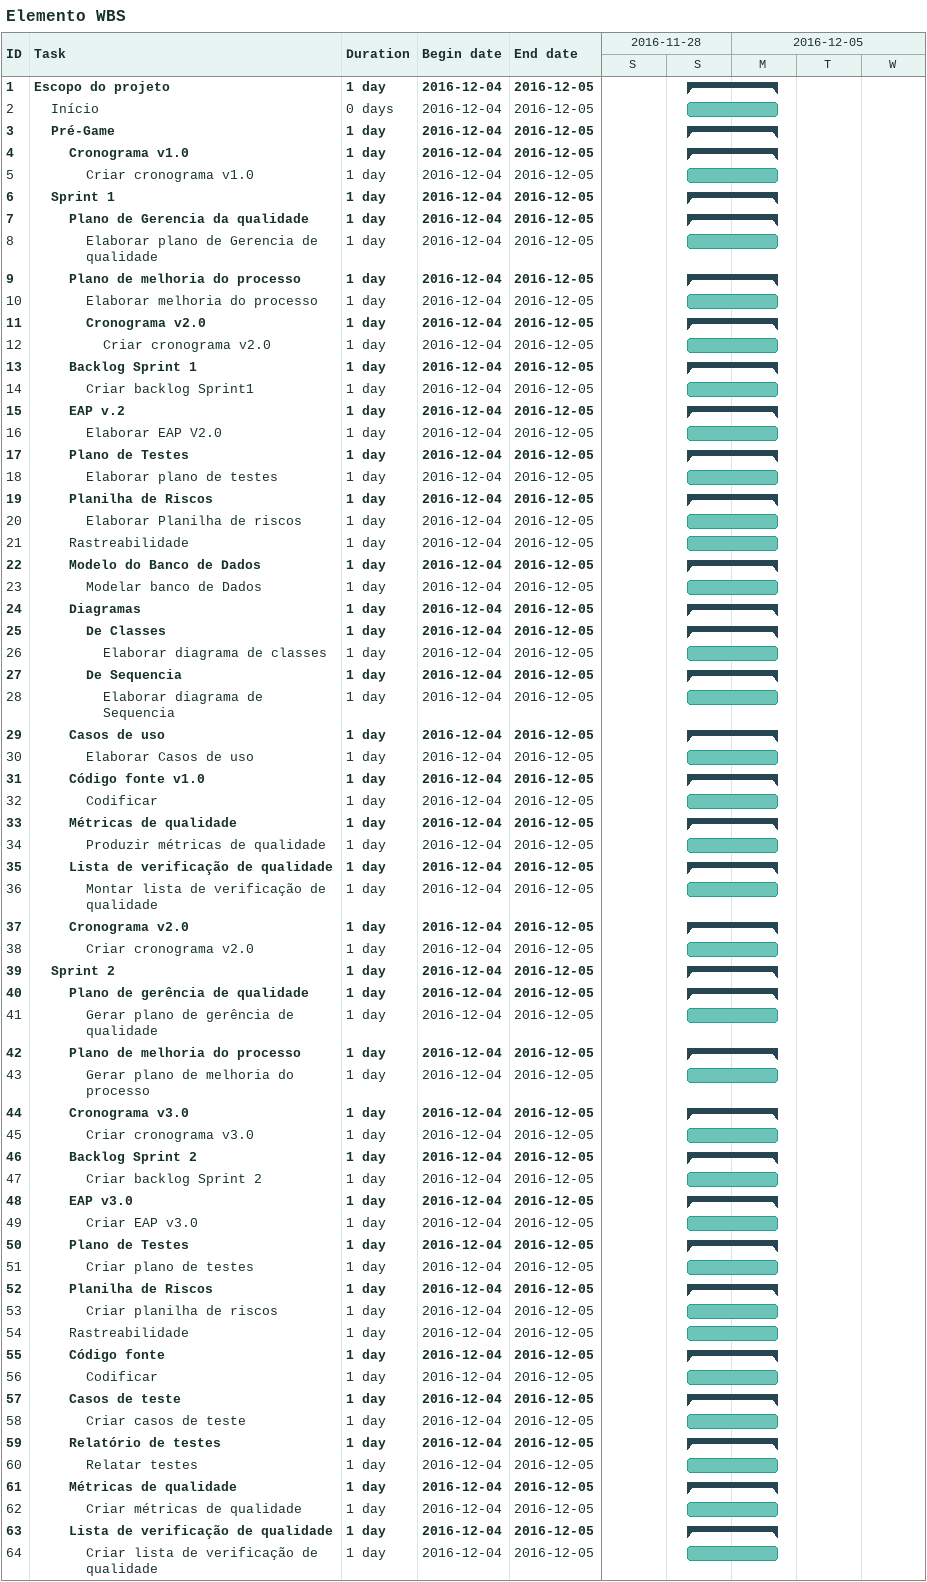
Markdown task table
Elemento WBS

| ID | Level | Task | Duration | Start | Finish |
|---|---|---|---|---|---|
| 1 | 1 | **Escopo do projeto** | 1d | 2016-12-04 | 2016-12-05 |
| 2 | 2 | Início | 0d | 2016-12-04 | 2016-12-05 |
| 3 | 2 | **Pré-Game** | 1d | 2016-12-04 | 2016-12-05 |
| 4 | 3 | **Cronograma v1.0** | 1d | 2016-12-04 | 2016-12-05 |
| 5 | 4 | Criar cronograma v1.0 | 1d | 2016-12-04 | 2016-12-05 |
| 6 | 2 | **Sprint 1** | 1d | 2016-12-04 | 2016-12-05 |
| 7 | 3 | **Plano de Gerencia da qualidade** | 1d | 2016-12-04 | 2016-12-05 |
| 8 | 4 | Elaborar plano de Gerencia de qualidade | 1d | 2016-12-04 | 2016-12-05 |
| 9 | 3 | **Plano de melhoria do processo** | 1d | 2016-12-04 | 2016-12-05 |
| 10 | 4 | Elaborar melhoria do processo | 1d | 2016-12-04 | 2016-12-05 |
| 11 | 4 | **Cronograma v2.0** | 1d | 2016-12-04 | 2016-12-05 |
| 12 | 5 | Criar cronograma v2.0 | 1d | 2016-12-04 | 2016-12-05 |
| 13 | 3 | **Backlog Sprint 1** | 1d | 2016-12-04 | 2016-12-05 |
| 14 | 4 | Criar backlog Sprint1 | 1d | 2016-12-04 | 2016-12-05 |
| 15 | 3 | **EAP v.2** | 1d | 2016-12-04 | 2016-12-05 |
| 16 | 4 | Elaborar EAP V2.0 | 1d | 2016-12-04 | 2016-12-05 |
| 17 | 3 | **Plano de Testes** | 1d | 2016-12-04 | 2016-12-05 |
| 18 | 4 | Elaborar plano de testes | 1d | 2016-12-04 | 2016-12-05 |
| 19 | 3 | **Planilha de Riscos** | 1d | 2016-12-04 | 2016-12-05 |
| 20 | 4 | Elaborar Planilha de riscos | 1d | 2016-12-04 | 2016-12-05 |
| 21 | 3 | Rastreabilidade | 1d | 2016-12-04 | 2016-12-05 |
| 22 | 3 | **Modelo do Banco de Dados** | 1d | 2016-12-04 | 2016-12-05 |
| 23 | 4 | Modelar banco de Dados | 1d | 2016-12-04 | 2016-12-05 |
| 24 | 3 | **Diagramas** | 1d | 2016-12-04 | 2016-12-05 |
| 25 | 4 | **De Classes** | 1d | 2016-12-04 | 2016-12-05 |
| 26 | 5 | Elaborar diagrama de classes | 1d | 2016-12-04 | 2016-12-05 |
| 27 | 4 | **De Sequencia** | 1d | 2016-12-04 | 2016-12-05 |
| 28 | 5 | Elaborar diagrama de Sequencia | 1d | 2016-12-04 | 2016-12-05 |
| 29 | 3 | **Casos de uso** | 1d | 2016-12-04 | 2016-12-05 |
| 30 | 4 | Elaborar Casos de uso | 1d | 2016-12-04 | 2016-12-05 |
| 31 | 3 | **Código fonte v1.0** | 1d | 2016-12-04 | 2016-12-05 |
| 32 | 4 | Codificar | 1d | 2016-12-04 | 2016-12-05 |
| 33 | 3 | **Métricas de qualidade** | 1d | 2016-12-04 | 2016-12-05 |
| 34 | 4 | Produzir métricas de qualidade | 1d | 2016-12-04 | 2016-12-05 |
| 35 | 3 | **Lista de verificação de qualidade** | 1d | 2016-12-04 | 2016-12-05 |
| 36 | 4 | Montar lista de verificação de qualidade | 1d | 2016-12-04 | 2016-12-05 |
| 37 | 3 | **Cronograma v2.0** | 1d | 2016-12-04 | 2016-12-05 |
| 38 | 4 | Criar cronograma v2.0 | 1d | 2016-12-04 | 2016-12-05 |
| 39 | 2 | **Sprint 2** | 1d | 2016-12-04 | 2016-12-05 |
| 40 | 3 | **Plano de gerência de qualidade** | 1d | 2016-12-04 | 2016-12-05 |
| 41 | 4 | Gerar plano de gerência de qualidade | 1d | 2016-12-04 | 2016-12-05 |
| 42 | 3 | **Plano de melhoria do processo** | 1d | 2016-12-04 | 2016-12-05 |
| 43 | 4 | Gerar plano de melhoria do processo | 1d | 2016-12-04 | 2016-12-05 |
| 44 | 3 | **Cronograma v3.0** | 1d | 2016-12-04 | 2016-12-05 |
| 45 | 4 | Criar cronograma v3.0 | 1d | 2016-12-04 | 2016-12-05 |
| 46 | 3 | **Backlog Sprint 2** | 1d | 2016-12-04 | 2016-12-05 |
| 47 | 4 | Criar backlog Sprint 2 | 1d | 2016-12-04 | 2016-12-05 |
| 48 | 3 | **EAP v3.0** | 1d | 2016-12-04 | 2016-12-05 |
| 49 | 4 | Criar EAP v3.0 | 1d | 2016-12-04 | 2016-12-05 |
| 50 | 3 | **Plano de Testes** | 1d | 2016-12-04 | 2016-12-05 |
| 51 | 4 | Criar plano de testes | 1d | 2016-12-04 | 2016-12-05 |
| 52 | 3 | **Planilha de Riscos** | 1d | 2016-12-04 | 2016-12-05 |
| 53 | 4 | Criar planilha de riscos | 1d | 2016-12-04 | 2016-12-05 |
| 54 | 3 | Rastreabilidade | 1d | 2016-12-04 | 2016-12-05 |
| 55 | 3 | **Código fonte** | 1d | 2016-12-04 | 2016-12-05 |
| 56 | 4 | Codificar | 1d | 2016-12-04 | 2016-12-05 |
| 57 | 3 | **Casos de teste** | 1d | 2016-12-04 | 2016-12-05 |
| 58 | 4 | Criar casos de teste | 1d | 2016-12-04 | 2016-12-05 |
| 59 | 3 | **Relatório de testes** | 1d | 2016-12-04 | 2016-12-05 |
| 60 | 4 | Relatar testes | 1d | 2016-12-04 | 2016-12-05 |
| 61 | 3 | **Métricas de qualidade** | 1d | 2016-12-04 | 2016-12-05 |
| 62 | 4 | Criar métricas de qualidade | 1d | 2016-12-04 | 2016-12-05 |
| 63 | 3 | **Lista de verificação de qualidade** | 1d | 2016-12-04 | 2016-12-05 |
| 64 | 4 | Criar lista de verificação de qualidade | 1d | 2016-12-04 | 2016-12-05 |
